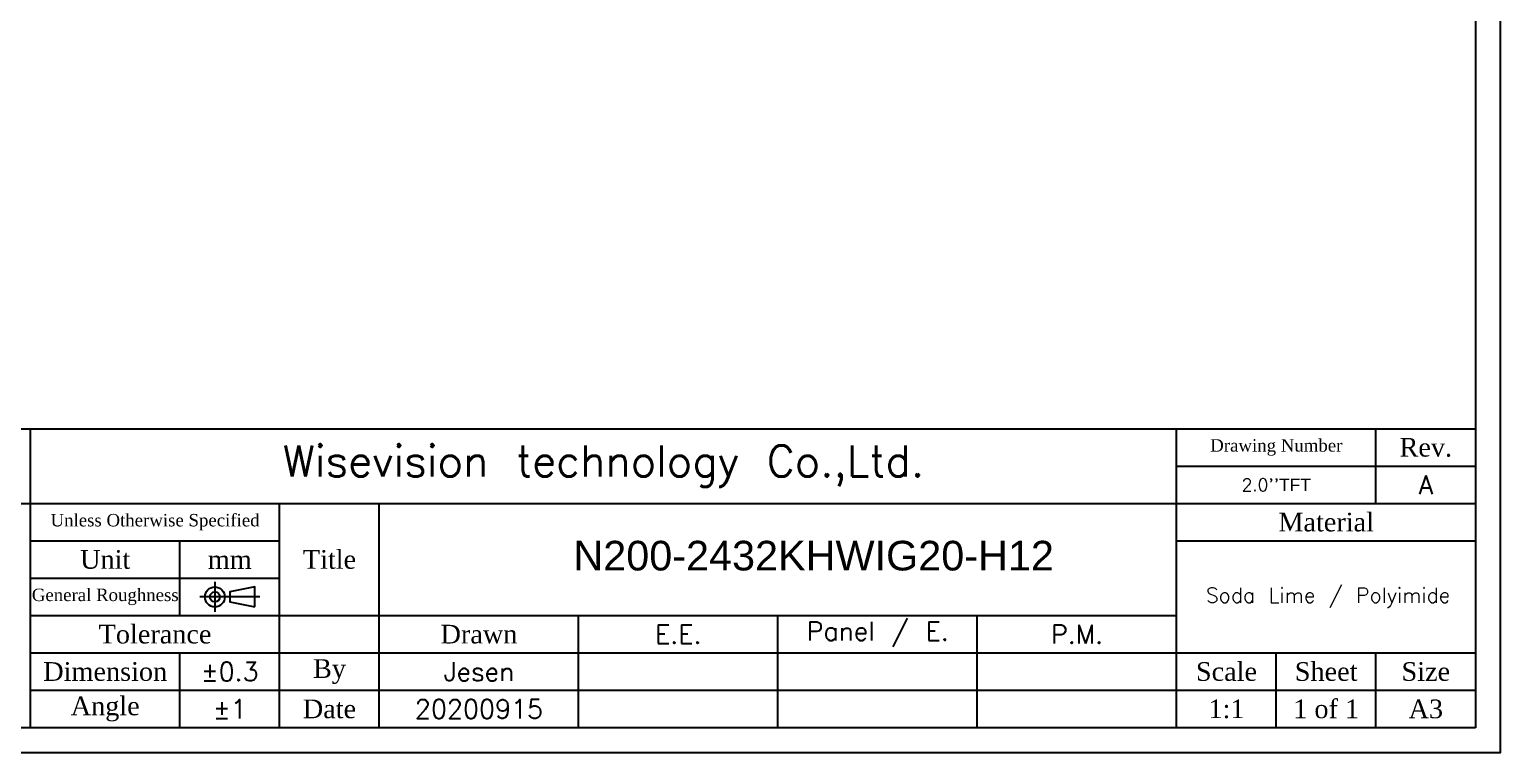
# Model space of a CAD drawing. Header units: millimetres. Extents: x 2479 to 2803, y 2230 to 2386.
# Drawn here: x 2597.6 to 2712.6, y 2230.1 to 2286.6 of the extents above; entities that cross this region are included whole.
import ezdxf

# ---------------------------------------------------------------- set-up
doc = ezdxf.new("R2010")
doc.units = ezdxf.units.MM
doc.linetypes.add('CENTER', pattern=[22, 20, -1, 0, -1])
doc.layers.add('Dimension', color=7, linetype='Continuous')
doc.layers.add('Frame', color=7, linetype='Continuous')
doc.styles.get("Standard").update_dxf_attribs({"font": 'txt', "bigfont": 'gbcbig.shx'})

msp = doc.modelspace()

# ---------------------------------------------------------------- linework, layer by layer
at = {"layer": 'Frame', "color": 7}
for p, q in [((2574.325, 2255.386), (2710.631, 2255.386)), ((2597.692, 2232.019), (2597.692, 2255.386)), ((2687.265, 2232.019), (2687.265, 2255.386)), ((2702.842, 2249.544), (2702.842, 2255.386)), ((2687.265, 2252.465), (2710.631, 2252.465)), ((2574.325, 2249.544), (2710.631, 2249.544)), ((2617.164, 2232.019), (2617.164, 2249.544)), ((2624.953, 2232.019), (2624.953, 2249.544)), ((2597.692, 2246.623), (2617.164, 2246.623)), ((2609.375, 2240.781), (2609.375, 2246.623)), ((2687.265, 2246.623), (2710.631, 2246.623)), ((2597.692, 2243.702), (2617.164, 2243.702)), ((2597.692, 2240.781), (2687.265, 2240.781)), ((2640.531, 2232.019), (2640.531, 2240.781)), ((2656.109, 2232.019), (2656.109, 2240.781)), ((2671.687, 2232.019), (2671.687, 2240.781)), ((2597.692, 2237.86), (2710.631, 2237.86)), ((2609.375, 2232.019), (2609.375, 2237.86)), ((2695.053, 2232.019), (2695.053, 2237.86)), ((2702.842, 2232.019), (2702.842, 2237.86)), ((2597.692, 2234.94), (2710.631, 2234.94))]:
    msp.add_line(p, q, dxfattribs=at)
at = {"layer": 'Frame', "color": 7, "linetype": 'CENTER'}
for p, q in [((2612.101, 2243.41), (2612.101, 2241.073)), ((2615.606, 2242.242), (2610.933, 2242.242))]:
    msp.add_line(p, q, dxfattribs=at)
at = {"layer": 'Frame', "color": 7}
for points in [[(2712.579, 2385.85), (2478.911, 2385.85), (2478.911, 2230.072), (2712.579, 2230.072)], [(2710.631, 2232.019), (2480.858, 2232.019), (2480.858, 2383.903), (2710.631, 2383.903)], [(2615.217, 2241.463), (2615.217, 2243.021), (2613.27, 2242.631), (2613.27, 2241.852)]]:
    msp.add_lwpolyline(points, close=True, dxfattribs=at)
for radius in [0.779, 0.389]:
    msp.add_circle((2612.101, 2242.242), radius, dxfattribs=at)

# ---------------------------------------------------------------- texts
at = {"layer": 'Dimension', "color": 7, "insert": (2640.117, 2246.626), "char_height": 2.31443, "width": 256.17487, "attachment_point": 1}
msp.add_mtext('{\\fArial|b0|i0|c0|p32;N200-2432KHWIG20-H12}', dxfattribs=at)
at = {"layer": 'Frame', "color": 7, "attachment_point": 5}
for s, insert, char_height in [('{\\fTimes New Roman|b0|i0|c0|p18;Drawing Number}', (2695.053, 2253.925), 0.97362), ('{\\fTimes New Roman|b0|i0|c0|p18;Rev.}', (2706.737, 2253.925), 1.46042), ('Wisevision technology Co.,Ltd.', (2642.478, 2252.465), 2.43404), ("2.0''{\\fArial|b0|i0|c0|p32;TFT}", (2695.053, 2251.004), 0.97362), ('A', (2706.737, 2251.004), 1.46), ('{\\fTimes New Roman|b0|i0|c0|p18;Unless Otherwise Specified}', (2607.428, 2248.083), 0.97362), ('{\\fTimes New Roman|b0|i0|c0|p18;Material}', (2698.948, 2248.083), 1.46042), ('{\\fTimes New Roman|b0|i0|c0|p18;Unit}', (2603.534, 2245.163), 1.46042), ('{\\fTimes New Roman|b0|i0|c0|p18;mm}', (2613.27, 2245.163), 1.46042), ('{\\fTimes New Roman|b0|i0|c0|p18;Title}', (2621.059, 2245.163), 1.46042), ('Soda Lime / Polyimide', (2699.097, 2242.18), 1.16834), ('{\\fTimes New Roman|b0|i0|c0|p18;General Roughness}', (2603.534, 2242.242), 0.97362), ('{\\fTimes New Roman|b0|i0|c0|p18;Tolerance}', (2607.428, 2239.321), 1.46042), ('{\\fTimes New Roman|b0|i0|c0|p18;Drawn}', (2632.742, 2239.321), 1.46042), ('E.E.', (2648.32, 2239.321), 1.4604), ('Panel / E.', (2663.898, 2239.321), 1.4604), ('P.M.', (2679.476, 2239.321), 1.4604), ('{\\fTimes New Roman|b0|i0|c0|p18;By}', (2621.059, 2236.4), 1.46042), ('{\\fTimes New Roman|b0|i0|c0|p18;Dimension}', (2603.534, 2236.4), 1.46042), ('%%p0.3', (2613.27, 2236.4), 1.4604), ('Jesen', (2632.742, 2236.4), 1.4604), ('{\\fTimes New Roman|b0|i0|c0|p18;Scale}', (2691.159, 2236.4), 1.46042), ('{\\fTimes New Roman|b0|i0|c0|p18;Sheet}', (2698.948, 2236.4), 1.46042), ('{\\fTimes New Roman|b0|i0|c0|p18;Size}', (2706.737, 2236.4), 1.46042), ('{\\fTimes New Roman|b0|i0|c0|p18;Angle}', (2603.534, 2233.479), 1.46042), ('%%p1', (2613.27, 2233.479), 1.4604), ('{\\fTimes New Roman|b0|i0|c0|p18;Date}', (2621.059, 2233.479), 1.46042), ('20200915', (2632.742, 2233.479), 1.4604), ('{\\fTimes New Roman|b0|i0|c0|p18;1:1}', (2691.159, 2233.479), 1.46042), ('{\\fTimes New Roman|b0|i0|c0|p18;1 of 1}', (2698.948, 2233.479), 1.46042), ('{\\fTimes New Roman|b0|i0|c0|p18;A3}', (2706.737, 2233.479), 1.46042)]:
    msp.add_mtext(s, dxfattribs=dict(at, insert=insert, char_height=char_height))

doc.saveas('drawing.dxf')
